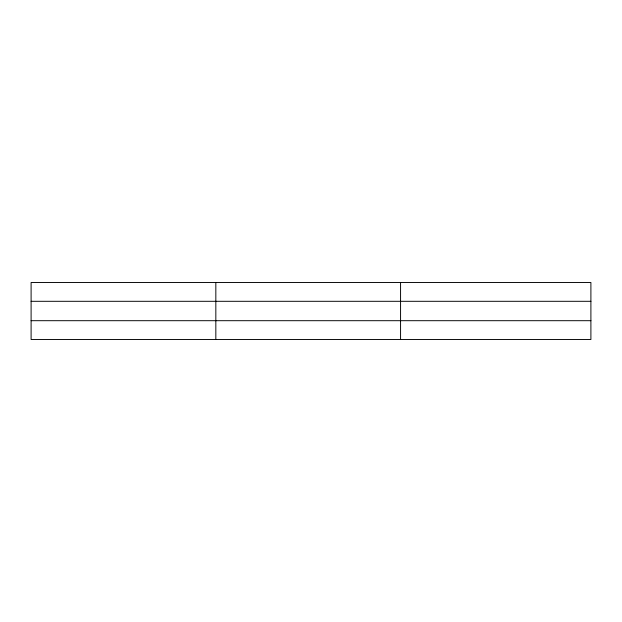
<?xml version="1.0" encoding="UTF-8"?>
<svg xmlns="http://www.w3.org/2000/svg" width="622" height="622" viewBox="0 0 622 622"><rect width="100%" height="100%" fill="white"/><g stroke="black" fill="none" stroke-linecap="round" stroke-linejoin="round"><path stroke-width="0.93" d="M215.834 282.489L215.834 339.511M400.568 282.489L400.568 339.511M590.9 301.305L590.9 282.489L31.1 282.489L31.1 339.511L590.9 339.511L590.9 301.305L31.1 301.305M31.1 320.695L590.9 320.695"/></g></svg>
